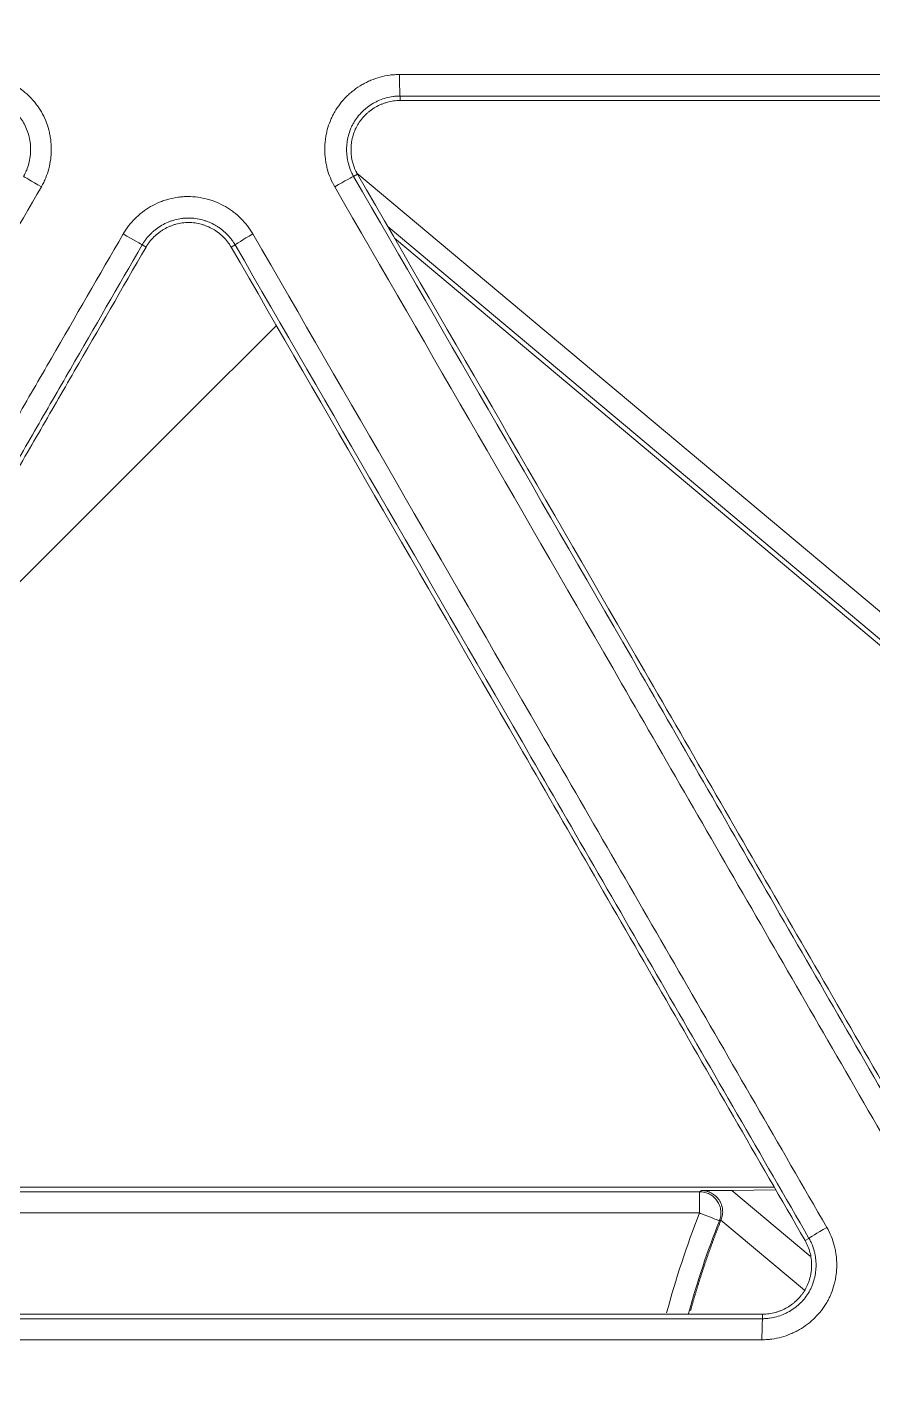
# Model space of a CAD drawing. Header units: inches. Extents: x 405346 to 489838, y -25612 to 14934.
# Drawn here: x 462581.16 to 462599.99, y 4472.97 to 4503.28 of the extents above; entities that cross this region are included whole.
import ezdxf

# ---------------------------------------------------------------- set-up
doc = ezdxf.new("R2010")
doc.units = ezdxf.units.IN
doc.header["$LTSCALE"] = 200
doc.header["$MEASUREMENT"] = 0
doc.layers.add('SS-EQ', color=2, linetype='Continuous', lineweight=20)

# ---------------------------------------------------------------- blocks, each defined once
blk = doc.blocks.new('4way무풍')
at = {"layer": 'SS-EQ'}
for p, q in [((-205.27, 180.322), (-205.27, 180.223)), ((-206.217, 178.581), (-206.304, 178.531)), ((-206.229, 178.603), (-191.449, 166.201)), ((-191.753, 165.838), (-205.538, 177.404)), ((-187.999, 162.558), (-205.392, 177.153)), ((-210.928, 176.956), (-211.014, 177.005)), ((-208.946, 177.006), (-209.033, 176.956)), ((-223.087, 155.896), (-198.595, 155.896)), ((-196.932, 155.995), (-223.029, 155.995)), ((-197.876, 155.926), (-196.897, 155.937)), ((-197.876, 155.926), (-196.13, 154.461)), ((-198.595, 155.422), (-223.361, 155.422)), ((-198.12, 155.263), (-196.256, 153.7)), ((-196.245, 154.807), (-196.159, 154.857)), ((-197.193, 153.066), (-197.193, 153.166))]:
    blk.add_line(p, q, dxfattribs=at)
for centre, major_axis, ratio, start_param, end_param in [((-205.269, 180.796), (0, 0.474), 0.025404, 1.556945, 3.106526), ((-213.247, 178.294), (-0.41, 0.237), 0.005023, 0.034907, 1.540031), ((-206.713, 178.294), (0.41, 0.237), 0.024348, 0.034917, 1.587347), ((-211.424, 177.242), (-0.41, 0.237), 0.004611, 1.540354, 3.106686), ((-208.536, 177.242), (-0.41, -0.237), 0.02416, 4.730164, 6.248269), ((-198.923, 155.937), (-1.474, 0), 0.011218, 1.822731, 2.36084), ((-195.748, 155.094), (-0.41, -0.237), 0.022338, 4.731535, 6.24827), ((-197.193, 152.592), (0, 0.474), 0.028425, 0.034921, 1.561433)]:
    blk.add_ellipse(centre, major_axis=major_axis, ratio=ratio, start_param=start_param, end_param=end_param, dxfattribs=at)
for points, knots in [([(-346.359, 0), (-346.359, 27.812), (-346.359, 55.623), (-346.359, 97.341), (-346.359, 111.247), (-346.359, 139.059), (-346.359, 152.964), (-346.359, 180.776), (-346.359, 194.682), (-346.359, 222.494), (-346.359, 236.4), (-346.358, 257.259), (-346.358, 264.212), (-346.359, 272.903), (-346.359, 274.641), (-346.359, 277.248), (-346.359, 278.117), (-346.358, 279.856), (-346.358, 280.725), (-346.358, 282.028), (-346.358, 282.463), (-346.358, 283.332), (-346.359, 283.767), (-346.359, 284.419), (-346.359, 284.636), (-346.359, 285.07), (-346.358, 285.288), (-346.355, 285.722), (-346.353, 285.939), (-346.345, 286.374), (-346.34, 286.591), (-346.322, 287.243), (-346.305, 287.677), (-346.262, 288.546), (-346.235, 288.98), (-346.174, 289.848), (-346.138, 290.283), (-346.078, 290.934), (-346.057, 291.151), (-346.012, 291.584), (-345.894, 292.666), (-345.748, 293.74), (-345.479, 295.449), (-345.327, 296.299), (-344.817, 298.834), (-344.407, 300.504), (-343.687, 302.982), (-343.172, 304.624), (-342.294, 307.059), (-341.638, 308.662), (-341.119, 309.858), (-340.941, 310.255), (-340.713, 310.75), (-340.668, 310.849), (-340.576, 311.047), (-340.437, 311.342), (-339.919, 312.422), (-339.029, 314.158), (-338.177, 315.659), (-336.854, 317.88), (-335.912, 319.32), (-334.41, 321.417), (-333.378, 322.795), (-331.741, 324.8), (-330.589, 326.095), (-329.702, 327.05), (-329.403, 327.366), (-329.023, 327.757), (-328.947, 327.835), (-328.795, 327.991), (-328.566, 328.224), (-327.719, 329.07), (-326.303, 330.411), (-324.35, 332.11), (-322.332, 333.721), (-320.944, 334.737), (-319.535, 335.723), (-318.819, 336.202), (-317.367, 337.129), (-315.893, 338.027), (-314.376, 338.866), (-313.222, 339.472), (-312.835, 339.671), (-312.249, 339.962), (-312.054, 340.059), (-311.662, 340.249), (-309.896, 341.094), (-308.103, 341.848), (-305.68, 342.749), (-304.055, 343.315), (-302.408, 343.812), (-299.923, 344.505), (-298.245, 344.898), (-295.697, 345.381), (-294.842, 345.525), (-293.766, 345.682), (-293.551, 345.712), (-293.119, 345.77), (-292.903, 345.798), (-292.254, 345.879), (-291.821, 345.928), (-290.523, 346.062), (-289.657, 346.132), (-288.357, 346.21), (-287.924, 346.231), (-287.057, 346.265), (-286.624, 346.277), (-285.974, 346.288), (-285.757, 346.29), (-285.323, 346.293), (-285.107, 346.293), (-284.673, 346.294), (-284.456, 346.293), (-284.023, 346.293), (-283.806, 346.293), (-283.155, 346.292), (-282.722, 346.292), (-281.855, 346.292), (-281.421, 346.292), (-280.12, 346.293), (-279.253, 346.293), (-277.519, 346.294), (-276.652, 346.294), (-274.05, 346.294), (-272.316, 346.294), (-267.113, 346.293), (-263.645, 346.293), (-256.707, 346.293), (-253.239, 346.293), (-242.833, 346.293), (-235.896, 346.294), (-222.022, 346.294), (-215.084, 346.294), (-194.273, 346.294), (-180.398, 346.294), (-152.65, 346.294), (-138.775, 346.294), (-111.027, 346.294), (-97.152, 346.294), (-69.403, 346.294), (-55.529, 346.294), (-34.718, 346.294), (-27.78, 346.294), (-13.906, 346.294), (-6.969, 346.294), (-0.032, 346.294)], [0, 0, 0, 0, 0.125, 0.125, 0.1875, 0.1875, 0.25, 0.25, 0.3125, 0.3125, 0.375, 0.375, 0.40625, 0.40625, 0.414063, 0.414063, 0.417969, 0.417969, 0.421875, 0.421875, 0.423828, 0.423828, 0.425781, 0.425781, 0.426758, 0.426758, 0.427734, 0.427734, 0.428711, 0.428711, 0.429688, 0.429688, 0.431641, 0.431641, 0.433594, 0.433594, 0.435547, 0.435547, 0.436523, 0.436523, 0.4375, 0.441406, 0.441406, 0.445313, 0.445313, 0.453125, 0.453125, 0.457031, 0.460938, 0.464844, 0.464844, 0.466797, 0.466797, 0.467285, 0.467285, 0.467773, 0.46875, 0.472656, 0.476563, 0.476563, 0.484375, 0.484375, 0.488281, 0.492188, 0.496094, 0.496094, 0.498047, 0.498047, 0.498535, 0.498535, 0.499023, 0.5, 0.503906, 0.507813, 0.511719, 0.515625, 0.515625, 0.519531, 0.519531, 0.523438, 0.527344, 0.527344, 0.529297, 0.529297, 0.530273, 0.530273, 0.53125, 0.539063, 0.539063, 0.542969, 0.546875, 0.546875, 0.554688, 0.554688, 0.558594, 0.558594, 0.55957, 0.55957, 0.560547, 0.560547, 0.5625, 0.5625, 0.566406, 0.566406, 0.568359, 0.568359, 0.570313, 0.570313, 0.571289, 0.571289, 0.572266, 0.572266, 0.573242, 0.573242, 0.574219, 0.574219, 0.576172, 0.576172, 0.578125, 0.578125, 0.582031, 0.582031, 0.585938, 0.585938, 0.59375, 0.59375, 0.609375, 0.609375, 0.625, 0.625, 0.65625, 0.65625, 0.6875, 0.6875, 0.75, 0.75, 0.8125, 0.8125, 0.875, 0.875, 0.9375, 0.9375, 0.96875, 0.96875, 1, 1, 1, 1]), ([(-0.032, 345.099), (-6.961, 345.099), (-13.891, 345.099), (-27.749, 345.099), (-34.679, 345.098), (-55.467, 345.098), (-69.326, 345.098), (-97.044, 345.097), (-110.903, 345.097), (-138.621, 345.096), (-152.479, 345.095), (-180.197, 345.093), (-194.056, 345.092), (-214.845, 345.089), (-221.774, 345.088), (-235.633, 345.086), (-242.562, 345.085), (-256.421, 345.082), (-263.351, 345.08), (-272.012, 345.079), (-273.745, 345.079), (-276.343, 345.078), (-277.21, 345.078), (-278.942, 345.077), (-279.808, 345.077), (-281.107, 345.076), (-281.54, 345.076), (-282.407, 345.076), (-282.84, 345.076), (-283.706, 345.075), (-284.139, 345.075), (-284.789, 345.074), (-285.005, 345.073), (-285.438, 345.071), (-285.655, 345.069), (-286.304, 345.059), (-286.737, 345.048), (-287.602, 345.017), (-288.034, 344.996), (-289.33, 344.921), (-290.194, 344.852), (-291.488, 344.721), (-291.92, 344.673), (-292.566, 344.593), (-292.782, 344.565), (-293.212, 344.507), (-294.286, 344.357), (-295.351, 344.179), (-297.891, 343.698), (-299.563, 343.307), (-302.038, 342.614), (-303.678, 342.117), (-305.297, 341.55), (-307.709, 340.648), (-309.296, 339.975), (-311.056, 339.137), (-311.349, 338.996), (-311.641, 338.852), (-311.836, 338.756), (-311.933, 338.707), (-312.418, 338.463), (-312.803, 338.264), (-313.95, 337.656), (-314.704, 337.235), (-316.19, 336.364), (-316.921, 335.913), (-318.363, 334.982), (-319.073, 334.501), (-320.472, 333.511), (-321.848, 332.49), (-323.849, 330.871), (-325.784, 329.163), (-327.03, 327.964), (-327.795, 327.195), (-327.947, 327.04), (-328.25, 326.729), (-328.401, 326.572), (-328.849, 326.101), (-329.144, 325.784), (-330.019, 324.826), (-331.153, 323.527), (-332.763, 321.515), (-333.776, 320.132), (-334.759, 318.728), (-335.235, 318.015), (-336.157, 316.57), (-336.603, 315.837), (-337.465, 314.349), (-338.296, 312.841), (-339.065, 311.29), (-339.481, 310.406), (-339.527, 310.307), (-339.618, 310.11), (-339.754, 309.814), (-340.065, 309.122), (-340.322, 308.526), (-340.821, 307.33), (-341.451, 305.726), (-342.288, 303.29), (-342.776, 301.647), (-343.454, 299.168), (-343.836, 297.496), (-344.302, 294.959), (-344.439, 294.108), (-344.619, 292.825), (-344.701, 292.181), (-344.786, 291.427), (-344.82, 291.103), (-344.842, 290.887), (-344.852, 290.779), (-344.946, 289.806), (-345.01, 288.941), (-345.078, 287.644), (-345.096, 287.211), (-345.116, 286.563), (-345.122, 286.346), (-345.13, 285.914), (-345.133, 285.698), (-345.138, 285.265), (-345.139, 285.049), (-345.14, 284.616), (-345.14, 284.4), (-345.141, 283.751), (-345.141, 283.319), (-345.141, 282.67), (-345.141, 282.453), (-345.141, 282.021), (-345.141, 281.805), (-345.142, 281.156), (-345.142, 280.723), (-345.142, 279.426), (-345.143, 278.561), (-345.144, 276.83), (-345.144, 275.965), (-345.145, 273.37), (-345.145, 271.64), (-345.146, 262.989), (-345.147, 256.068), (-345.152, 235.306), (-345.154, 221.464), (-345.157, 193.781), (-345.158, 179.94), (-345.16, 152.257), (-345.161, 138.415), (-345.162, 110.732), (-345.163, 69.207), (-345.164, 27.683), (-345.164, 0)], [0, 0, 0, 0, 0.03125, 0.03125, 0.0625, 0.0625, 0.125, 0.125, 0.1875, 0.1875, 0.25, 0.25, 0.3125, 0.3125, 0.34375, 0.34375, 0.375, 0.375, 0.40625, 0.40625, 0.414063, 0.414063, 0.417969, 0.417969, 0.421875, 0.421875, 0.423828, 0.423828, 0.425781, 0.425781, 0.427734, 0.427734, 0.428711, 0.428711, 0.429688, 0.429688, 0.431641, 0.431641, 0.433594, 0.433594, 0.4375, 0.4375, 0.439453, 0.439453, 0.44043, 0.44043, 0.441406, 0.445313, 0.445313, 0.453125, 0.453125, 0.457031, 0.460938, 0.460938, 0.46875, 0.46875, 0.469727, 0.470215, 0.470215, 0.470703, 0.470703, 0.472656, 0.472656, 0.476563, 0.476563, 0.480469, 0.480469, 0.484375, 0.484375, 0.488281, 0.492188, 0.496094, 0.5, 0.5, 0.500977, 0.500977, 0.501953, 0.501953, 0.503906, 0.503906, 0.507813, 0.511719, 0.515625, 0.515625, 0.519531, 0.519531, 0.523438, 0.523438, 0.527344, 0.53125, 0.53125, 0.531738, 0.531738, 0.532227, 0.533203, 0.535156, 0.535156, 0.539063, 0.542969, 0.546875, 0.546875, 0.554688, 0.554688, 0.558594, 0.558594, 0.560547, 0.561523, 0.562012, 0.562012, 0.5625, 0.5625, 0.566406, 0.566406, 0.568359, 0.568359, 0.569336, 0.569336, 0.570313, 0.570313, 0.571289, 0.571289, 0.572266, 0.572266, 0.574219, 0.574219, 0.575195, 0.575195, 0.576172, 0.576172, 0.578125, 0.578125, 0.582031, 0.582031, 0.585938, 0.585938, 0.59375, 0.59375, 0.625, 0.625, 0.6875, 0.6875, 0.75, 0.75, 0.8125, 0.8125, 0.875, 1, 1, 1, 1]), ([(-214.705, 180.801), (-214.631, 180.801), (-214.559, 180.796), (-214.415, 180.777), (-214.344, 180.763), (-214.239, 180.734), (-214.204, 180.724), (-214.152, 180.706), (-214.135, 180.699), (-214.101, 180.686), (-214.084, 180.68), (-214, 180.645), (-213.87, 180.58), (-213.749, 180.5), (-213.676, 180.445), (-213.662, 180.433), (-213.634, 180.41), (-213.592, 180.375), (-213.552, 180.338), (-213.475, 180.261), (-213.427, 180.207), (-213.36, 180.121), (-213.339, 180.091), (-213.298, 180.031), (-213.279, 180), (-213.224, 179.905), (-213.16, 179.774), (-213.114, 179.637), (-213.091, 179.549), (-213.086, 179.531), (-213.078, 179.495), (-213.074, 179.478), (-213.064, 179.424), (-213.058, 179.388), (-213.044, 179.28), (-213.04, 179.207), (-213.039, 179.099), (-213.041, 179.044), (-213.046, 178.989), (-213.049, 178.953), (-213.051, 178.935), (-213.063, 178.844), (-213.091, 178.701), (-213.136, 178.564), (-213.178, 178.463), (-213.193, 178.43), (-213.225, 178.364), (-213.242, 178.331), (-213.26, 178.3)], [0, 0, 0, 0, 0.0625, 0.0625, 0.125, 0.125, 0.15625, 0.15625, 0.171875, 0.171875, 0.1875, 0.1875, 0.25, 0.3125, 0.3125, 0.328125, 0.328125, 0.34375, 0.375, 0.375, 0.4375, 0.4375, 0.46875, 0.46875, 0.5, 0.5, 0.5625, 0.625, 0.625, 0.640625, 0.640625, 0.65625, 0.65625, 0.6875, 0.6875, 0.75, 0.75, 0.78125, 0.796875, 0.796875, 0.8125, 0.8125, 0.875, 0.9375, 0.9375, 0.96875, 0.96875, 1, 1, 1, 1]), ([(-206.726, 178.3), (-206.763, 178.364), (-206.795, 178.429), (-206.85, 178.563), (-206.873, 178.632), (-206.9, 178.737), (-206.909, 178.773), (-206.919, 178.827), (-206.922, 178.845), (-206.928, 178.881), (-206.931, 178.899), (-206.942, 178.989), (-206.952, 179.134), (-206.942, 179.279), (-206.931, 179.37), (-206.928, 179.388), (-206.922, 179.424), (-206.919, 179.442), (-206.909, 179.496), (-206.9, 179.531), (-206.873, 179.636), (-206.85, 179.705), (-206.808, 179.805), (-206.794, 179.839), (-206.761, 179.904), (-206.744, 179.937), (-206.689, 180.032), (-206.608, 180.152), (-206.512, 180.261), (-206.448, 180.325), (-206.434, 180.337), (-206.408, 180.362), (-206.394, 180.375), (-206.353, 180.411), (-206.324, 180.434), (-206.238, 180.5), (-206.177, 180.54), (-206.083, 180.594), (-206.035, 180.62), (-205.986, 180.644), (-205.952, 180.659), (-205.936, 180.666), (-205.851, 180.702), (-205.714, 180.749), (-205.572, 180.778), (-205.464, 180.793), (-205.428, 180.796), (-205.355, 180.801), (-205.318, 180.803), (-205.281, 180.803)], [0, 0, 0, 0, 0.0625, 0.0625, 0.125, 0.125, 0.15625, 0.15625, 0.171875, 0.171875, 0.1875, 0.1875, 0.25, 0.3125, 0.3125, 0.328125, 0.328125, 0.34375, 0.34375, 0.375, 0.375, 0.4375, 0.4375, 0.46875, 0.46875, 0.5, 0.5, 0.5625, 0.625, 0.625, 0.640625, 0.640625, 0.65625, 0.65625, 0.6875, 0.6875, 0.75, 0.75, 0.78125, 0.796875, 0.796875, 0.8125, 0.8125, 0.875, 0.9375, 0.9375, 0.96875, 0.96875, 1, 1, 1, 1]), ([(-205.281, 180.803), (-201.018, 180.803), (-196.756, 180.803), (-188.23, 180.804), (-183.966, 180.804), (-179.703, 180.805)], [0, 0, 0, 0, 0.5, 0.5, 1, 1, 1, 1]), ([(-213.657, 178.531), (-213.655, 178.534), (-213.654, 178.537), (-213.65, 178.542), (-213.645, 178.551), (-213.641, 178.56), (-213.632, 178.577), (-213.626, 178.589), (-213.608, 178.624), (-213.598, 178.648), (-213.568, 178.721), (-213.536, 178.819), (-213.516, 178.921), (-213.508, 178.986), (-213.506, 178.999), (-213.504, 179.025), (-213.503, 179.038), (-213.5, 179.077), (-213.499, 179.103), (-213.499, 179.181), (-213.503, 179.233), (-213.513, 179.31), (-213.517, 179.336), (-213.527, 179.388), (-213.533, 179.413), (-213.553, 179.489), (-213.569, 179.538), (-213.608, 179.634), (-213.631, 179.681), (-213.67, 179.749), (-213.684, 179.771), (-213.713, 179.814), (-213.729, 179.835), (-213.776, 179.897), (-213.811, 179.936), (-213.866, 179.99), (-213.895, 180.017), (-213.925, 180.042), (-213.945, 180.059), (-213.955, 180.067), (-214.008, 180.106), (-214.094, 180.164), (-214.187, 180.21), (-214.259, 180.24), (-214.284, 180.249), (-214.333, 180.266), (-214.358, 180.274), (-214.434, 180.295), (-214.484, 180.305), (-214.561, 180.315), (-214.6, 180.319), (-214.646, 180.322), (-214.669, 180.322), (-214.678, 180.322), (-214.685, 180.322), (-214.688, 180.322), (-214.691, 180.322)], [0, 0, 0, 0, 0.003906, 0.003906, 0.007812, 0.015625, 0.015625, 0.03125, 0.03125, 0.0625, 0.0625, 0.125, 0.1875, 0.1875, 0.203125, 0.203125, 0.21875, 0.21875, 0.25, 0.25, 0.3125, 0.3125, 0.34375, 0.34375, 0.375, 0.375, 0.4375, 0.4375, 0.5, 0.5, 0.53125, 0.53125, 0.5625, 0.5625, 0.625, 0.625, 0.65625, 0.671875, 0.671875, 0.6875, 0.6875, 0.75, 0.8125, 0.8125, 0.84375, 0.84375, 0.875, 0.875, 0.9375, 0.9375, 0.96875, 0.984375, 0.992188, 0.996094, 0.996094, 1, 1, 1, 1]), ([(-205.27, 180.322), (-205.273, 180.322), (-205.276, 180.322), (-205.283, 180.322), (-205.292, 180.322), (-205.302, 180.322), (-205.322, 180.321), (-205.335, 180.321), (-205.374, 180.318), (-205.4, 180.315), (-205.478, 180.304), (-205.579, 180.283), (-205.677, 180.25), (-205.738, 180.224), (-205.75, 180.219), (-205.773, 180.208), (-205.809, 180.191), (-205.843, 180.173), (-205.911, 180.134), (-205.954, 180.105), (-206.016, 180.058), (-206.036, 180.041), (-206.075, 180.007), (-206.095, 179.989), (-206.15, 179.934), (-206.219, 179.857), (-206.277, 179.77), (-206.316, 179.703), (-206.329, 179.679), (-206.352, 179.632), (-206.362, 179.609), (-206.392, 179.537), (-206.408, 179.487), (-206.428, 179.412), (-206.437, 179.374), (-206.443, 179.336), (-206.448, 179.31), (-206.449, 179.297), (-206.458, 179.232), (-206.464, 179.128), (-206.458, 179.025), (-206.448, 178.947), (-206.444, 178.921), (-206.434, 178.87), (-206.428, 178.844), (-206.408, 178.769), (-206.392, 178.72), (-206.362, 178.648), (-206.346, 178.612), (-206.326, 178.572), (-206.315, 178.551), (-206.31, 178.543), (-206.307, 178.537), (-206.305, 178.534), (-206.304, 178.531)], [0, 0, 0, 0, 0.003906, 0.003906, 0.007813, 0.015625, 0.015625, 0.03125, 0.03125, 0.0625, 0.0625, 0.125, 0.1875, 0.1875, 0.203125, 0.203125, 0.21875, 0.25, 0.25, 0.3125, 0.3125, 0.34375, 0.34375, 0.375, 0.375, 0.4375, 0.5, 0.5, 0.53125, 0.53125, 0.5625, 0.5625, 0.625, 0.625, 0.65625, 0.671875, 0.671875, 0.6875, 0.6875, 0.75, 0.8125, 0.8125, 0.84375, 0.84375, 0.875, 0.875, 0.9375, 0.9375, 0.96875, 0.984375, 0.992188, 0.996094, 0.996094, 1, 1, 1, 1]), ([(-206.217, 178.581), (-206.241, 178.623), (-206.263, 178.666), (-206.299, 178.755), (-206.329, 178.845), (-206.347, 178.938), (-206.356, 179.01), (-206.358, 179.034), (-206.361, 179.081), (-206.362, 179.105), (-206.362, 179.177), (-206.359, 179.224), (-206.35, 179.295), (-206.346, 179.319), (-206.337, 179.366), (-206.331, 179.389), (-206.313, 179.459), (-206.283, 179.549), (-206.241, 179.634), (-206.205, 179.696), (-206.193, 179.717), (-206.166, 179.757), (-206.152, 179.776), (-206.108, 179.832), (-206.077, 179.868), (-206.026, 179.918), (-206, 179.942), (-205.972, 179.965), (-205.954, 179.98), (-205.944, 179.988), (-205.896, 180.024), (-205.817, 180.077), (-205.732, 180.119), (-205.666, 180.147), (-205.643, 180.155), (-205.598, 180.171), (-205.575, 180.178), (-205.506, 180.197), (-205.459, 180.207), (-205.365, 180.219), (-205.318, 180.223), (-205.27, 180.223)], [0, 0, 0, 0, 0.0625, 0.0625, 0.125, 0.1875, 0.1875, 0.21875, 0.21875, 0.25, 0.25, 0.3125, 0.3125, 0.34375, 0.34375, 0.375, 0.375, 0.4375, 0.5, 0.5, 0.53125, 0.53125, 0.5625, 0.5625, 0.625, 0.625, 0.65625, 0.671875, 0.671875, 0.6875, 0.6875, 0.75, 0.8125, 0.8125, 0.84375, 0.84375, 0.875, 0.875, 0.9375, 0.9375, 1, 1, 1, 1]), ([(-179.695, 180.322), (-183.958, 180.322), (-188.22, 180.322), (-196.745, 180.322), (-201.007, 180.322), (-205.27, 180.322)], [0, 0, 0, 0, 0.5, 0.5, 1, 1, 1, 1]), ([(-179.695, 180.223), (-183.958, 180.223), (-188.22, 180.223), (-196.745, 180.223), (-201.008, 180.223), (-205.27, 180.223)], [0, 0, 0, 0, 0.5, 0.5, 1, 1, 1, 1]), ([(-206.304, 178.531), (-204.172, 174.84), (-202.041, 171.149), (-198.844, 165.612), (-197.779, 163.766), (-195.647, 160.075), (-194.582, 158.229), (-193.516, 156.383)], [0, 0, 0, 0, 0.5, 0.5, 0.75, 0.75, 1, 1, 1, 1]), ([(-206.217, 178.581), (-204.086, 174.89), (-201.955, 171.199), (-198.758, 165.662), (-197.693, 163.816), (-195.561, 160.124), (-194.496, 158.279), (-193.43, 156.433)], [0, 0, 0, 0, 0.5, 0.5, 0.75, 0.75, 1, 1, 1, 1]), ([(-213.26, 178.3), (-213.793, 177.377), (-214.326, 176.454), (-215.126, 175.069), (-215.392, 174.608), (-215.925, 173.685), (-216.192, 173.223), (-217.524, 170.916), (-218.59, 169.07), (-221.788, 163.533), (-223.919, 159.841), (-226.051, 156.149)], [0, 0, 0, 0, 0.125, 0.125, 0.1875, 0.1875, 0.25, 0.25, 0.5, 0.5, 1, 1, 1, 1]), ([(-193.939, 156.151), (-195.005, 157.997), (-196.07, 159.842), (-198.201, 163.534), (-199.267, 165.38), (-202.464, 170.917), (-204.595, 174.609), (-206.726, 178.3)], [0, 0, 0, 0, 0.25, 0.25, 0.5, 0.5, 1, 1, 1, 1]), ([(-211.438, 177.248), (-211.401, 177.311), (-211.361, 177.372), (-211.272, 177.486), (-211.224, 177.54), (-211.147, 177.617), (-211.12, 177.642), (-211.079, 177.678), (-211.065, 177.69), (-211.036, 177.713), (-211.022, 177.724), (-210.949, 177.78), (-210.829, 177.86), (-210.699, 177.925), (-210.614, 177.96), (-210.597, 177.967), (-210.563, 177.98), (-210.546, 177.986), (-210.494, 178.004), (-210.459, 178.014), (-210.354, 178.043), (-210.284, 178.057), (-210.176, 178.072), (-210.14, 178.076), (-210.067, 178.08), (-210.03, 178.082), (-209.92, 178.082), (-209.776, 178.072), (-209.634, 178.043), (-209.546, 178.019), (-209.528, 178.014), (-209.493, 178.003), (-209.476, 177.998), (-209.424, 177.98), (-209.39, 177.967), (-209.289, 177.925), (-209.224, 177.893), (-209.13, 177.839), (-209.084, 177.81), (-209.039, 177.779), (-209.009, 177.758), (-208.994, 177.747), (-208.921, 177.691), (-208.812, 177.596), (-208.716, 177.488), (-208.649, 177.401), (-208.627, 177.372), (-208.587, 177.311), (-208.567, 177.28), (-208.549, 177.248)], [0, 0, 0, 0, 0.0625, 0.0625, 0.125, 0.125, 0.15625, 0.15625, 0.171875, 0.171875, 0.1875, 0.1875, 0.25, 0.3125, 0.3125, 0.328125, 0.328125, 0.34375, 0.34375, 0.375, 0.375, 0.4375, 0.4375, 0.46875, 0.46875, 0.5, 0.5, 0.5625, 0.625, 0.625, 0.640625, 0.640625, 0.65625, 0.65625, 0.6875, 0.6875, 0.75, 0.75, 0.78125, 0.796875, 0.796875, 0.8125, 0.8125, 0.875, 0.9375, 0.9375, 0.96875, 0.96875, 1, 1, 1, 1]), ([(-208.946, 177.006), (-208.948, 177.009), (-208.949, 177.011), (-208.953, 177.017), (-208.958, 177.026), (-208.963, 177.034), (-208.973, 177.051), (-208.98, 177.062), (-209.002, 177.094), (-209.018, 177.116), (-209.066, 177.177), (-209.135, 177.254), (-209.213, 177.323), (-209.265, 177.362), (-209.276, 177.37), (-209.297, 177.385), (-209.329, 177.407), (-209.363, 177.428), (-209.43, 177.467), (-209.476, 177.49), (-209.548, 177.52), (-209.573, 177.529), (-209.622, 177.546), (-209.647, 177.554), (-209.723, 177.575), (-209.774, 177.585), (-209.876, 177.599), (-209.928, 177.603), (-210.006, 177.603), (-210.033, 177.602), (-210.085, 177.598), (-210.111, 177.595), (-210.188, 177.585), (-210.238, 177.574), (-210.313, 177.554), (-210.351, 177.542), (-210.388, 177.529), (-210.412, 177.52), (-210.424, 177.515), (-210.485, 177.49), (-210.578, 177.443), (-210.664, 177.386), (-210.726, 177.339), (-210.747, 177.322), (-210.786, 177.288), (-210.806, 177.27), (-210.861, 177.215), (-210.895, 177.176), (-210.943, 177.115), (-210.966, 177.083), (-210.991, 177.045), (-211.003, 177.025), (-211.008, 177.017), (-211.011, 177.011), (-211.013, 177.008), (-211.014, 177.005)], [0, 0, 0, 0, 0.003906, 0.003906, 0.007813, 0.015625, 0.015625, 0.03125, 0.03125, 0.0625, 0.0625, 0.125, 0.1875, 0.1875, 0.203125, 0.203125, 0.21875, 0.25, 0.25, 0.3125, 0.3125, 0.34375, 0.34375, 0.375, 0.375, 0.4375, 0.4375, 0.5, 0.5, 0.53125, 0.53125, 0.5625, 0.5625, 0.625, 0.625, 0.65625, 0.671875, 0.671875, 0.6875, 0.6875, 0.75, 0.8125, 0.8125, 0.84375, 0.84375, 0.875, 0.875, 0.9375, 0.9375, 0.96875, 0.984375, 0.992188, 0.996094, 0.996094, 1, 1, 1, 1]), ([(-210.928, 176.956), (-210.904, 176.997), (-210.877, 177.038), (-210.819, 177.113), (-210.756, 177.184), (-210.684, 177.246), (-210.636, 177.283), (-210.626, 177.29), (-210.607, 177.304), (-210.577, 177.324), (-210.547, 177.343), (-210.485, 177.379), (-210.442, 177.4), (-210.376, 177.427), (-210.354, 177.436), (-210.309, 177.451), (-210.286, 177.459), (-210.216, 177.477), (-210.123, 177.496), (-210.028, 177.503), (-209.956, 177.503), (-209.932, 177.502), (-209.885, 177.499), (-209.861, 177.496), (-209.79, 177.487), (-209.744, 177.477), (-209.675, 177.458), (-209.641, 177.448), (-209.607, 177.435), (-209.585, 177.427), (-209.574, 177.422), (-209.518, 177.399), (-209.433, 177.357), (-209.354, 177.304), (-209.297, 177.261), (-209.278, 177.246), (-209.242, 177.214), (-209.224, 177.198), (-209.173, 177.148), (-209.142, 177.112), (-209.084, 177.037), (-209.057, 176.997), (-209.033, 176.956)], [0, 0, 0, 0, 0.0625, 0.0625, 0.125, 0.1875, 0.1875, 0.203125, 0.203125, 0.21875, 0.25, 0.25, 0.3125, 0.3125, 0.34375, 0.34375, 0.375, 0.375, 0.4375, 0.5, 0.5, 0.53125, 0.53125, 0.5625, 0.5625, 0.625, 0.625, 0.65625, 0.671875, 0.671875, 0.6875, 0.6875, 0.75, 0.8125, 0.8125, 0.84375, 0.84375, 0.875, 0.875, 0.9375, 0.9375, 1, 1, 1, 1]), ([(-224.229, 155.097), (-222.097, 158.789), (-219.965, 162.48), (-216.767, 168.018), (-215.702, 169.864), (-214.369, 172.171), (-214.103, 172.633), (-213.57, 173.556), (-213.303, 174.017), (-212.504, 175.402), (-211.971, 176.325), (-211.438, 177.248)], [0, 0, 0, 0, 0.5, 0.5, 0.75, 0.75, 0.8125, 0.8125, 0.875, 0.875, 1, 1, 1, 1]), ([(-208.549, 177.248), (-206.418, 173.556), (-204.286, 169.865), (-201.623, 165.25), (-201.09, 164.327), (-200.024, 162.482), (-199.491, 161.559), (-197.893, 158.79), (-196.827, 156.944), (-195.761, 155.098)], [0, 0, 0, 0, 0.5, 0.5, 0.625, 0.625, 0.75, 0.75, 1, 1, 1, 1]), ([(-211.014, 177.005), (-211.547, 176.083), (-212.08, 175.16), (-212.879, 173.775), (-213.145, 173.314), (-213.678, 172.391), (-213.945, 171.93), (-215.277, 169.622), (-216.342, 167.777), (-219.539, 162.24), (-221.67, 158.548), (-223.802, 154.857)], [0, 0, 0, 0, 0.125, 0.125, 0.1875, 0.1875, 0.25, 0.25, 0.5, 0.5, 1, 1, 1, 1]), ([(-210.928, 176.956), (-211.461, 176.033), (-211.994, 175.11), (-212.793, 173.726), (-213.06, 173.264), (-213.592, 172.341), (-213.859, 171.88), (-215.191, 169.573), (-216.256, 167.727), (-219.453, 162.19), (-221.585, 158.499), (-223.716, 154.807)], [0, 0, 0, 0, 0.125, 0.125, 0.1875, 0.1875, 0.25, 0.25, 0.5, 0.5, 1, 1, 1, 1]), ([(-196.245, 154.807), (-197.311, 156.653), (-198.377, 158.499), (-200.508, 162.19), (-201.574, 164.036), (-204.77, 169.573), (-206.902, 173.264), (-209.033, 176.956)], [0, 0, 0, 0, 0.25, 0.25, 0.5, 0.5, 1, 1, 1, 1]), ([(-196.159, 154.857), (-197.224, 156.703), (-198.29, 158.549), (-200.421, 162.24), (-201.487, 164.086), (-204.684, 169.623), (-206.815, 173.314), (-208.946, 177.006)], [0, 0, 0, 0, 0.25, 0.25, 0.5, 0.5, 1, 1, 1, 1]), ([(-198.595, 155.896), (-198.556, 155.896), (-198.518, 155.891), (-198.443, 155.873), (-198.407, 155.859), (-198.339, 155.823), (-198.307, 155.801), (-198.25, 155.749), (-198.224, 155.72), (-198.181, 155.656), (-198.163, 155.622), (-198.137, 155.55), (-198.128, 155.512), (-198.12, 155.436), (-198.12, 155.397), (-198.13, 155.321), (-198.14, 155.283), (-198.154, 155.247)], [0, 0, 0, 0, 0.125, 0.125, 0.25, 0.25, 0.375, 0.375, 0.5, 0.5, 0.625, 0.625, 0.75, 0.75, 0.875, 0.875, 1, 1, 1, 1]), ([(-198.595, 155.896), (-198.595, 155.895), (-198.595, 155.892), (-198.595, 155.879), (-198.595, 155.87), (-198.595, 155.845), (-198.595, 155.831), (-198.595, 155.796), (-198.595, 155.776), (-198.595, 155.732), (-198.595, 155.708), (-198.595, 155.657), (-198.595, 155.63), (-198.595, 155.573), (-198.595, 155.544), (-198.595, 155.499), (-198.595, 155.483), (-198.595, 155.46), (-198.595, 155.453), (-198.595, 155.438), (-198.595, 155.43), (-198.595, 155.422)], [0, 0, 0, 0, 0.125, 0.125, 0.25, 0.25, 0.375, 0.375, 0.5, 0.5, 0.625, 0.625, 0.75, 0.75, 0.875, 0.875, 0.9375, 0.9375, 0.96875, 0.96875, 1, 1, 1, 1]), ([(-198.555, 155.921), (-198.517, 155.921), (-198.479, 155.917), (-198.432, 155.906), (-198.423, 155.903), (-198.405, 155.897), (-198.395, 155.894), (-198.368, 155.884), (-198.333, 155.868), (-198.3, 155.848), (-198.268, 155.826), (-198.253, 155.814), (-198.209, 155.775), (-198.184, 155.746), (-198.157, 155.706), (-198.152, 155.697), (-198.142, 155.681), (-198.137, 155.672), (-198.124, 155.647), (-198.117, 155.629), (-198.107, 155.602), (-198.104, 155.593), (-198.099, 155.574), (-198.096, 155.565), (-198.09, 155.537), (-198.083, 155.499), (-198.082, 155.461), (-198.082, 155.422), (-198.084, 155.403), (-198.092, 155.345), (-198.102, 155.308), (-198.116, 155.272)], [0, 0, 0, 0, 0.125, 0.125, 0.15625, 0.15625, 0.1875, 0.1875, 0.25, 0.3125, 0.3125, 0.375, 0.375, 0.5, 0.5, 0.53125, 0.53125, 0.5625, 0.5625, 0.625, 0.625, 0.65625, 0.65625, 0.6875, 0.6875, 0.75, 0.8125, 0.8125, 0.875, 0.875, 1, 1, 1, 1]), ([(-198.799, 153.242), (-198.796, 153.25), (-198.788, 153.28), (-198.774, 153.332), (-198.755, 153.398), (-198.736, 153.464), (-198.717, 153.529), (-198.698, 153.595), (-198.678, 153.661), (-198.658, 153.726), (-198.638, 153.791), (-198.618, 153.857), (-198.598, 153.922), (-198.577, 153.987), (-198.556, 154.052), (-198.535, 154.116), (-198.514, 154.181), (-198.492, 154.246), (-198.471, 154.31), (-198.449, 154.375), (-198.426, 154.439), (-198.404, 154.503), (-198.381, 154.567), (-198.359, 154.631), (-198.336, 154.695), (-198.312, 154.758), (-198.289, 154.822), (-198.265, 154.886), (-198.242, 154.949), (-198.218, 155.012), (-198.193, 155.075), (-198.169, 155.138), (-198.144, 155.201), (-198.128, 155.243), (-198.119, 155.264)], [0, 0, 0, 0, 0.011568, 0.04368, 0.075779, 0.107864, 0.139936, 0.171994, 0.204038, 0.236068, 0.268083, 0.300084, 0.33207, 0.364041, 0.395997, 0.427937, 0.459862, 0.49177, 0.523663, 0.55554, 0.5874, 0.619244, 0.65107, 0.68288, 0.714673, 0.746448, 0.778205, 0.809945, 0.841667, 0.873371, 0.905056, 0.936723, 0.968371, 1, 1, 1, 1]), ([(-198.154, 155.247), (-198.155, 155.248), (-198.157, 155.249), (-198.168, 155.253), (-198.176, 155.256), (-198.198, 155.265), (-198.212, 155.27), (-198.245, 155.284), (-198.265, 155.291), (-198.307, 155.308), (-198.331, 155.318), (-198.381, 155.337), (-198.407, 155.348), (-198.461, 155.369), (-198.488, 155.38), (-198.542, 155.401), (-198.569, 155.412), (-198.595, 155.422)], [0, 0, 0, 0, 0.125, 0.125, 0.25, 0.25, 0.375, 0.375, 0.5, 0.5, 0.625, 0.625, 0.75, 0.75, 0.875, 0.875, 1, 1, 1, 1]), ([(-198.116, 155.272), (-198.125, 155.266), (-198.133, 155.261), (-198.146, 155.253), (-198.15, 155.25), (-198.154, 155.247)], [0, 0, 0, 0, 0.662134, 0.662134, 1, 1, 1, 1]), ([(-195.761, 155.098), (-195.725, 155.035), (-195.693, 154.97), (-195.638, 154.836), (-195.615, 154.767), (-195.587, 154.662), (-195.579, 154.626), (-195.568, 154.572), (-195.565, 154.554), (-195.559, 154.518), (-195.557, 154.5), (-195.545, 154.41), (-195.536, 154.265), (-195.545, 154.12), (-195.557, 154.029), (-195.559, 154.011), (-195.565, 153.975), (-195.568, 153.957), (-195.579, 153.903), (-195.587, 153.868), (-195.615, 153.763), (-195.638, 153.694), (-195.679, 153.594), (-195.694, 153.56), (-195.726, 153.495), (-195.743, 153.462), (-195.798, 153.367), (-195.879, 153.247), (-195.975, 153.138), (-196.04, 153.074), (-196.053, 153.062), (-196.08, 153.037), (-196.093, 153.024), (-196.135, 152.988), (-196.163, 152.965), (-196.25, 152.899), (-196.31, 152.859), (-196.404, 152.805), (-196.452, 152.779), (-196.502, 152.755), (-196.535, 152.74), (-196.552, 152.733), (-196.636, 152.698), (-196.773, 152.65), (-196.915, 152.621), (-197.023, 152.607), (-197.06, 152.603), (-197.133, 152.598), (-197.169, 152.597), (-197.206, 152.597)], [0, 0, 0, 0, 0.0625, 0.0625, 0.125, 0.125, 0.15625, 0.15625, 0.171875, 0.171875, 0.1875, 0.1875, 0.25, 0.3125, 0.3125, 0.328125, 0.328125, 0.34375, 0.34375, 0.375, 0.375, 0.4375, 0.4375, 0.46875, 0.46875, 0.5, 0.5, 0.5625, 0.625, 0.625, 0.640625, 0.640625, 0.65625, 0.65625, 0.6875, 0.6875, 0.75, 0.75, 0.78125, 0.796875, 0.796875, 0.8125, 0.8125, 0.875, 0.9375, 0.9375, 0.96875, 0.96875, 1, 1, 1, 1]), ([(-197.193, 153.066), (-197.19, 153.066), (-197.187, 153.066), (-197.18, 153.066), (-197.17, 153.066), (-197.16, 153.066), (-197.141, 153.067), (-197.127, 153.068), (-197.088, 153.07), (-197.062, 153.073), (-196.985, 153.084), (-196.883, 153.104), (-196.785, 153.138), (-196.725, 153.164), (-196.713, 153.169), (-196.689, 153.18), (-196.653, 153.197), (-196.619, 153.215), (-196.552, 153.254), (-196.508, 153.283), (-196.446, 153.33), (-196.426, 153.346), (-196.387, 153.381), (-196.367, 153.399), (-196.312, 153.454), (-196.243, 153.531), (-196.185, 153.618), (-196.145, 153.686), (-196.133, 153.709), (-196.11, 153.756), (-196.099, 153.78), (-196.07, 153.852), (-196.054, 153.901), (-196.034, 153.976), (-196.025, 154.014), (-196.018, 154.053), (-196.014, 154.079), (-196.012, 154.092), (-196.004, 154.157), (-195.997, 154.26), (-196.004, 154.364), (-196.014, 154.442), (-196.018, 154.468), (-196.028, 154.519), (-196.034, 154.544), (-196.054, 154.62), (-196.07, 154.669), (-196.1, 154.741), (-196.116, 154.777), (-196.136, 154.817), (-196.147, 154.837), (-196.152, 154.846), (-196.155, 154.852), (-196.157, 154.855), (-196.159, 154.857)], [0, 0, 0, 0, 0.003906, 0.003906, 0.007812, 0.015625, 0.015625, 0.03125, 0.03125, 0.0625, 0.0625, 0.125, 0.1875, 0.1875, 0.203125, 0.203125, 0.21875, 0.25, 0.25, 0.3125, 0.3125, 0.34375, 0.34375, 0.375, 0.375, 0.4375, 0.5, 0.5, 0.53125, 0.53125, 0.5625, 0.5625, 0.625, 0.625, 0.65625, 0.671875, 0.671875, 0.6875, 0.6875, 0.75, 0.8125, 0.8125, 0.84375, 0.84375, 0.875, 0.875, 0.9375, 0.9375, 0.96875, 0.984375, 0.992188, 0.996094, 0.996094, 1, 1, 1, 1]), ([(-196.245, 154.807), (-196.221, 154.766), (-196.2, 154.722), (-196.164, 154.634), (-196.134, 154.544), (-196.116, 154.45), (-196.107, 154.379), (-196.105, 154.355), (-196.102, 154.307), (-196.101, 154.283), (-196.101, 154.212), (-196.104, 154.165), (-196.113, 154.094), (-196.117, 154.07), (-196.126, 154.023), (-196.131, 153.999), (-196.15, 153.93), (-196.18, 153.84), (-196.222, 153.754), (-196.258, 153.692), (-196.27, 153.672), (-196.297, 153.632), (-196.311, 153.613), (-196.355, 153.556), (-196.386, 153.521), (-196.437, 153.471), (-196.463, 153.447), (-196.491, 153.423), (-196.509, 153.408), (-196.519, 153.401), (-196.567, 153.364), (-196.646, 153.312), (-196.731, 153.269), (-196.797, 153.242), (-196.82, 153.233), (-196.865, 153.218), (-196.888, 153.21), (-196.957, 153.192), (-197.003, 153.182), (-197.097, 153.169), (-197.145, 153.166), (-197.193, 153.166)], [0, 0, 0, 0, 0.0625, 0.0625, 0.125, 0.1875, 0.1875, 0.21875, 0.21875, 0.25, 0.25, 0.3125, 0.3125, 0.34375, 0.34375, 0.375, 0.375, 0.4375, 0.5, 0.5, 0.53125, 0.53125, 0.5625, 0.5625, 0.625, 0.625, 0.65625, 0.671875, 0.671875, 0.6875, 0.6875, 0.75, 0.8125, 0.8125, 0.84375, 0.84375, 0.875, 0.875, 0.9375, 0.9375, 1, 1, 1, 1]), ([(-222.768, 153.166), (-218.506, 153.166), (-214.244, 153.166), (-205.719, 153.166), (-201.456, 153.166), (-197.193, 153.166)], [0, 0, 0, 0, 0.5, 0.5, 1, 1, 1, 1]), ([(-222.768, 153.066), (-218.506, 153.066), (-214.244, 153.066), (-205.719, 153.066), (-201.456, 153.066), (-197.193, 153.066)], [0, 0, 0, 0, 0.5, 0.5, 1, 1, 1, 1]), ([(-197.206, 152.597), (-201.47, 152.596), (-205.733, 152.596), (-214.259, 152.596), (-218.522, 152.596), (-222.784, 152.595)], [0, 0, 0, 0, 0.5, 0.5, 1, 1, 1, 1])]:
    blk.add_open_spline(points, degree=3, knots=knots, dxfattribs=at)
for points in [[(-217.28, 165.953), (-214.195, 169.038), (-211.11, 172.123), (-208.025, 175.209)], [(-198.595, 155.896), (-198.582, 155.904), (-198.569, 155.913), (-198.555, 155.921)], [(-198.595, 155.422), (-198.883, 154.695), (-199.129, 153.95), (-199.33, 153.194)], [(-198.843, 153.179), (-198.653, 153.881), (-198.422, 154.572), (-198.154, 155.247)]]:
    blk.add_open_spline(points, degree=3, dxfattribs=at)

msp = doc.modelspace()

# ---------------------------------------------------------------- block references
msp.add_blockref('4way무풍', (462794.732, 4321.426))

doc.saveas('drawing.dxf')
